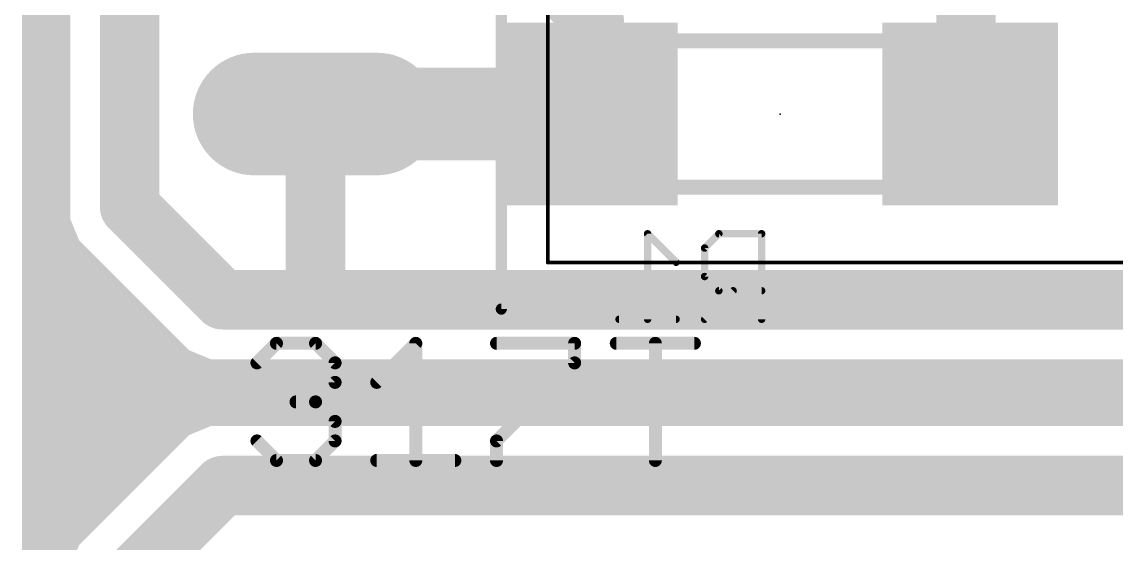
# Model space of a CAD drawing. Extents: x -0.2 to 52.3, y -1.5 to 54.9.
# Drawn here: x -0.2 to 14.75, y 36.04 to 43.17 of the extents above; entities that cross this region are included whole.
import ezdxf

# ---------------------------------------------------------------- set-up
doc = ezdxf.new("R2010")
doc.units = 0
for name, color, linetype in [('16', 175, 'CONTINUOUS'), ('17', 82, 'CONTINUOUS'), ('21', 253, 'CONTINUOUS'), ('22', 253, 'CONTINUOUS'), ('24', 7, 'CONTINUOUS'), ('26', 253, 'CONTINUOUS'), ('27', 253, 'CONTINUOUS'), ('52', 253, 'CONTINUOUS')]:
    doc.layers.add(name, color=color, linetype=linetype)

# ---------------------------------------------------------------- blocks, each defined once
blk = doc.blocks.new('RECT')
blk.add_solid([(-0.5, -0.5), (0.5, -0.5), (-0.5, 0.5), (0.5, 0.5)])
blk = doc.blocks.new('LONGP100')
at = {"const_width": 1}
blk.add_lwpolyline([(-0.5, 0), (0.5, 0)], dxfattribs=at)
at = {"const_width": 0.5}
for points in [[(-0.5, 0.25, 1), (-0.5, -0.25)], [(0.5, -0.25, 1), (0.5, 0.25)]]:
    blk.add_lwpolyline(points, format="xyb", dxfattribs=at)

msp = doc.modelspace()

# ---------------------------------------------------------------- linework, layer by layer
at = {"layer": '16'}
for points, const_width in [([(0, 0), (0, 54.61)], 0.4064), ([(0.254, 48.4621), (0.254, 40.4379)], 0.4064), ([(1.27, 48.26), (1.27, 40.64)], 0.8128), ([(7.62, 43.18), (6.35, 44.45)], 0.8128), ([(12.7, 41.91), (12.7, 44.45)], 0.8128), ([(7.62, 41.91), (7.62, 43.18)], 0.8128), ([(0, 43.0784), (0.254, 43.0784)], 0.4064), ([(0, 42.672), (0.254, 42.672)], 0.4064), ([(0, 42.2656), (0.254, 42.2656)], 0.4064), ([(3.81, 41.91), (3.81, 39.37)], 0.8128), ([(7.56, 41.91), (7.62, 41.91)], 0.8128), ([(12.76, 41.91), (12.7, 41.91)], 0.8128), ([(0, 41.8592), (0.254, 41.8592)], 0.4064), ([(0, 41.4528), (0.254, 41.4528)], 0.4064), ([(0, 41.0464), (0.254, 41.0464)], 0.4064), ([(1.27, 40.64), (2.54, 39.37)], 0.8128), ([(0, 40.64), (0.254, 40.64)], 0.4064), ([(0.254, 40.4379), (0.4087, 40.0645)], 0.4064), ([(0, 40.2336), (0.3386, 40.2336)], 0.4064), ([(0.4087, 40.0645), (1.6787, 38.7945)], 0.4064), ([(0, 39.8272), (0.646, 39.8272)], 0.4064), ([(2.54, 39.37), (3.81, 39.37)], 0.8128), ([(3.81, 39.37), (22.86, 39.37)], 0.8128), ([(0, 39.4208), (1.0524, 39.4208)], 0.4064), ([(0, 39.0144), (1.4588, 39.0144)], 0.4064), ([(1.6787, 38.7945), (1.9645, 38.5087)], 0.4064), ([(0, 38.608), (1.8652, 38.608)], 0.4064), ([(1.9645, 38.5087), (2.3379, 38.354)], 0.4064), ([(2.3379, 38.354), (23.0621, 38.354)], 0.4064), ([(0, 38.2016), (32.8413, 38.2016)], 0.4064), ([(0, 37.7952), (2.2153, 37.7952)], 0.4064), ([(2.3379, 37.846), (1.9645, 37.6913)], 0.4064), ([(32.8204, 37.846), (2.3379, 37.846)], 0.4064), ([(1.9645, 37.6913), (0.4087, 36.1355)], 0.4064), ([(0, 37.3888), (1.662, 37.3888)], 0.4064), ([(0, 36.9824), (1.2556, 36.9824)], 0.4064), ([(2.54, 36.83), (1.27, 35.56)], 0.8128), ([(25.4, 36.83), (2.54, 36.83)], 0.8128), ([(0, 36.576), (0.8492, 36.576)], 0.4064), ([(0, 36.1696), (0.4428, 36.1696)], 0.4064), ([(0.4087, 36.1355), (0.254, 35.7621)], 0.4064)]:
    msp.add_lwpolyline(points, dxfattribs=dict(at, const_width=const_width))
for points, const_width in [([(7.8232, 43.18, 1), (7.4168, 43.18)], 0.4064), ([(7.4763, 43.0363, 1), (7.7637, 43.3237)], 0.4064), ([(0, 43.18, 1), (0, 42.9768)], 0.2032), ([(0.254, 42.9768, 1), (0.254, 43.18)], 0.2032), ([(0, 42.7736, 1), (0, 42.5704)], 0.2032), ([(0.254, 42.5704, 1), (0.254, 42.7736)], 0.2032), ([(0, 42.3672, 1), (0, 42.164)], 0.2032), ([(0.254, 42.164, 1), (0.254, 42.3672)], 0.2032), ([(4.0132, 41.91, 1), (3.6068, 41.91)], 0.4064), ([(7.56, 42.1132, 1), (7.56, 41.7068)], 0.4064), ([(7.62, 41.7068, 1), (7.62, 42.1132)], 0.4064), ([(12.7, 42.1132, 1), (12.7, 41.7068)], 0.4064), ([(12.76, 41.7068, 1), (12.76, 42.1132)], 0.4064), ([(0, 41.9608, 1), (0, 41.7576)], 0.2032), ([(0.254, 41.7576, 1), (0.254, 41.9608)], 0.2032), ([(7.4168, 41.91, 1), (7.8232, 41.91)], 0.4064), ([(12.4968, 41.91, 1), (12.9032, 41.91)], 0.4064), ([(0, 41.5544, 1), (0, 41.3512)], 0.2032), ([(0.254, 41.3512, 1), (0.254, 41.5544)], 0.2032), ([(0, 41.148, 1), (0, 40.9448)], 0.2032), ([(0.254, 40.9448, 1), (0.254, 41.148)], 0.2032), ([(1.4137, 40.7837, 1), (1.1263, 40.4963)], 0.4064), ([(0, 40.7416, 1), (0, 40.5384)], 0.2032), ([(0.254, 40.5384, 1), (0.254, 40.7416)], 0.2032), ([(1.0668, 40.64, 1), (1.4732, 40.64)], 0.4064), ([(0.3479, 40.4768, 1), (0.1601, 40.399)], 0.2032), ([(0.1524, 40.4379, 1), (0.3556, 40.4379)], 0.2032), ([(0, 40.3352, 1), (0, 40.132)], 0.2032), ([(0.3386, 40.132, 1), (0.3386, 40.3352)], 0.2032), ([(0.4805, 40.1363, 1), (0.3368, 39.9926)], 0.2032), ([(0.3148, 40.0256, 1), (0.5025, 40.1034)], 0.2032), ([(0, 39.9288, 1), (0, 39.7256)], 0.2032), ([(0.646, 39.7256, 1), (0.646, 39.9288)], 0.2032), ([(2.54, 39.5732, 1), (2.54, 39.1668)], 0.4064), ([(2.3963, 39.2263, 1), (2.6837, 39.5137)], 0.4064), ([(3.81, 39.5732, 1), (3.81, 39.1668)], 0.4064), ([(3.81, 39.1668, 1), (3.81, 39.5732)], 0.4064), ([(0, 39.5224, 1), (0, 39.3192)], 0.2032), ([(1.0524, 39.3192, 1), (1.0524, 39.5224)], 0.2032), ([(3.6068, 39.37, 1), (4.0132, 39.37)], 0.4064), ([(0, 39.116, 1), (0, 38.9128)], 0.2032), ([(1.4588, 38.9128, 1), (1.4588, 39.116)], 0.2032), ([(1.7505, 38.8663, 1), (1.6068, 38.7226)], 0.2032), ([(1.6068, 38.7226, 1), (1.7505, 38.8663)], 0.2032), ([(0, 38.7096, 1), (0, 38.5064)], 0.2032), ([(1.8652, 38.5064, 1), (1.8652, 38.7096)], 0.2032), ([(2.0034, 38.6025, 1), (1.9256, 38.4148)], 0.2032), ([(1.8926, 38.4368, 1), (2.0363, 38.5805)], 0.2032), ([(2.3379, 38.4556, 1), (2.3379, 38.2524)], 0.2032), ([(2.299, 38.2601, 1), (2.3768, 38.4479)], 0.2032), ([(0, 38.3032, 1), (0, 38.1)], 0.2032), ([(0, 37.8968, 1), (0, 37.6936)], 0.2032), ([(2.2153, 37.6936, 1), (2.2153, 37.8968)], 0.2032), ([(2.3379, 37.9476, 1), (2.3379, 37.7444)], 0.2032), ([(2.3768, 37.7521, 1), (2.299, 37.9399)], 0.2032), ([(1.9256, 37.7852, 1), (2.0034, 37.5975)], 0.2032), ([(2.0363, 37.6195, 1), (1.8926, 37.7632)], 0.2032), ([(0, 37.4904, 1), (0, 37.2872)], 0.2032), ([(1.662, 37.2872, 1), (1.662, 37.4904)], 0.2032), ([(0, 37.084, 1), (0, 36.8808)], 0.2032), ([(1.2556, 36.8808, 1), (1.2556, 37.084)], 0.2032), ([(2.54, 37.0332, 1), (2.54, 36.6268)], 0.4064), ([(2.6837, 36.6863, 1), (2.3963, 36.9737)], 0.4064), ([(0, 36.6776, 1), (0, 36.4744)], 0.2032), ([(0.8492, 36.4744, 1), (0.8492, 36.6776)], 0.2032), ([(0, 36.2712, 1), (0, 36.068)], 0.2032), ([(0.4428, 36.068, 1), (0.4428, 36.2712)], 0.2032), ([(0.3368, 36.2074, 1), (0.4805, 36.0637)], 0.2032), ([(0.5025, 36.0966, 1), (0.3148, 36.1744)], 0.2032)]:
    msp.add_lwpolyline(points, format="xyb", dxfattribs=dict(at, const_width=const_width))
at = {"layer": '21'}
for points, const_width in [([(6.35, 49.657), (6.35, 39.243)], 0.1524), ([(6.985, 49.022), (6.985, 39.878)], 0.0508), ([(15.24, 39.878), (6.985, 39.878)], 0.0508), ([(6.35, 39.243), (18.796, 39.243)], 0.1524)]:
    msp.add_lwpolyline(points, dxfattribs=dict(at, const_width=const_width))
for points, const_width in [([(6.985, 39.8907, 1), (6.985, 39.8653)], 0.0254), ([(6.9723, 39.878, 1), (6.9977, 39.878)], 0.0254), ([(6.35, 39.2811, 1), (6.35, 39.2049)], 0.0762), ([(6.3119, 39.243, 1), (6.3881, 39.243)], 0.0762)]:
    msp.add_lwpolyline(points, format="xyb", dxfattribs=dict(at, const_width=const_width))
at = {"layer": '22', "const_width": 0.2032}
for points in [[(9.011, 42.91), (11.309, 42.91)], [(11.309, 40.91), (9.011, 40.91)]]:
    msp.add_lwpolyline(points, dxfattribs=at)
at = {"layer": '22', "const_width": 0.1016}
for points in [[(9.011, 42.9608, 1), (9.011, 42.8592)], [(11.309, 42.8592, 1), (11.309, 42.9608)], [(9.011, 40.9608, 1), (9.011, 40.8592)], [(11.309, 40.8592, 1), (11.309, 40.9608)]]:
    msp.add_lwpolyline(points, format="xyb", dxfattribs=at)
at = {"layer": '24'}
msp.add_point((10.16, 41.91), dxfattribs=at)
at = {"layer": '26', "const_width": 0.0508}
for points in [[(8.3668, 40.2907, 1), (8.3308, 40.2547)], [(8.3742, 40.2727, 1), (8.3234, 40.2727)], [(9.3233, 40.2981, 1), (9.3233, 40.2473)], [(9.3413, 40.2547, 1), (9.3053, 40.2907)], [(9.9334, 40.2727, 1), (9.8826, 40.2727)], [(9.908, 40.2473, 1), (9.908, 40.2981)], [(9.1104, 40.0958, 1), (9.1464, 40.0598)], [(9.1538, 40.0778, 1), (9.103, 40.0778)], [(8.7206, 39.8649, 1), (8.7566, 39.9009)], [(9.1464, 39.706, 1), (9.1104, 39.67)], [(9.103, 39.688, 1), (9.1538, 39.688)], [(9.3233, 39.5185, 1), (9.3233, 39.4677)], [(9.3053, 39.4751, 1), (9.3413, 39.5111)], [(9.5362, 39.4751, 1), (9.5002, 39.5111)], [(9.908, 39.4677, 1), (9.908, 39.5185)], [(7.959, 39.1287, 1), (7.959, 39.0779)], [(8.3234, 39.1033, 1), (8.3742, 39.1033)], [(8.7386, 39.0779, 1), (8.7386, 39.1287)], [(9.1104, 39.1213, 1), (9.1464, 39.0853)], [(9.8826, 39.1033, 1), (9.9334, 39.1033)]]:
    msp.add_lwpolyline(points, format="xyb", dxfattribs=at)
at = {"layer": '26', "const_width": 0.1016}
for points in [[(8.7386, 39.8829), (8.3488, 40.2727)], [(8.3488, 40.2727), (8.3488, 39.1033)], [(9.3233, 40.2727), (9.1284, 40.0778)], [(9.908, 40.2727), (9.3233, 40.2727)], [(9.908, 39.1033), (9.908, 40.2727)], [(9.1284, 40.0778), (9.1284, 39.688)], [(9.1284, 39.688), (9.3233, 39.4931)], [(9.5182, 39.4931), (9.1284, 39.1033)], [(9.3233, 39.4931), (9.908, 39.4931)], [(8.7386, 39.1033), (7.959, 39.1033)]]:
    msp.add_lwpolyline(points, dxfattribs=at)
at = {"layer": '27', "const_width": 0.1778}
for points in [[(3.0099, 38.5075), (3.2768, 38.7745)], [(3.2768, 38.7745), (3.8107, 38.7745)], [(3.8107, 38.7745), (4.0776, 38.5075)], [(4.6471, 38.2406), (5.1809, 38.7745)], [(5.1809, 38.7745), (5.1809, 37.1729)], [(6.2842, 38.7745), (7.3519, 38.7745)], [(7.3519, 38.7745), (7.3519, 38.5075)], [(7.9214, 38.7745), (8.9891, 38.7745)], [(8.4552, 37.1729), (8.4552, 38.7745)], [(4.0776, 38.5075), (4.0776, 38.2406)], [(7.3519, 38.5075), (6.2842, 37.4398)], [(4.0776, 38.2406), (3.8107, 37.9737)], [(3.8107, 37.9737), (3.5438, 37.9737)], [(3.8107, 37.9737), (4.0776, 37.7068)], [(4.0776, 37.7068), (4.0776, 37.4398)], [(3.2768, 37.1729), (3.0099, 37.4398)], [(4.0776, 37.4398), (3.8107, 37.1729)], [(6.2842, 37.4398), (6.2842, 37.1729)], [(3.8107, 37.1729), (3.2768, 37.1729)], [(4.6471, 37.1729), (5.7148, 37.1729)]]:
    msp.add_lwpolyline(points, dxfattribs=at)
at = {"layer": '27', "const_width": 0.0889}
for points in [[(3.2768, 38.8189, 1), (3.2768, 38.73)], [(3.3083, 38.743, 1), (3.2454, 38.8059)], [(3.8421, 38.8059, 1), (3.7793, 38.743)], [(3.8107, 38.73, 1), (3.8107, 38.8189)], [(5.2254, 38.7745, 1), (5.1365, 38.7745)], [(5.2123, 38.743, 1), (5.1495, 38.8059)], [(6.2842, 38.8189, 1), (6.2842, 38.73)], [(7.3964, 38.7745, 1), (7.3075, 38.7745)], [(7.3519, 38.73, 1), (7.3519, 38.8189)], [(7.9214, 38.8189, 1), (7.9214, 38.73)], [(8.4997, 38.7745, 1), (8.4108, 38.7745)], [(8.9891, 38.73, 1), (8.9891, 38.8189)], [(4.1221, 38.5075, 1), (4.0332, 38.5075)], [(7.3834, 38.4761, 1), (7.3205, 38.539)], [(2.9785, 38.539, 1), (3.0413, 38.4761)], [(4.0462, 38.4761, 1), (4.109, 38.539)], [(7.3075, 38.5075, 1), (7.3964, 38.5075)], [(4.109, 38.2092, 1), (4.0462, 38.272)], [(4.6156, 38.272, 1), (4.6785, 38.2092)], [(4.0332, 38.2406, 1), (4.1221, 38.2406)], [(3.5438, 38.0181, 1), (3.5438, 37.9292)], [(3.8421, 38.0051, 1), (3.7793, 37.9423)], [(3.7793, 38.0051, 1), (3.8421, 37.9423)], [(3.8107, 37.9292, 1), (3.8107, 38.0181)], [(4.1221, 37.7068, 1), (4.0332, 37.7068)], [(4.0462, 37.6753, 1), (4.109, 37.7382)], [(3.0413, 37.4713, 1), (2.9785, 37.4084)], [(4.0332, 37.4398, 1), (4.1221, 37.4398)], [(4.109, 37.4084, 1), (4.0462, 37.4713)], [(6.3287, 37.4398, 1), (6.2398, 37.4398)], [(6.2528, 37.4713, 1), (6.3156, 37.4084)], [(3.2768, 37.2173, 1), (3.2768, 37.1285)], [(3.2454, 37.1415, 1), (3.3083, 37.2043)], [(3.7793, 37.2043, 1), (3.8421, 37.1415)], [(3.8107, 37.1285, 1), (3.8107, 37.2173)], [(4.6471, 37.2173, 1), (4.6471, 37.1285)], [(5.7148, 37.1285, 1), (5.7148, 37.2173)], [(5.1365, 37.1729, 1), (5.2254, 37.1729)], [(6.2398, 37.1729, 1), (6.3287, 37.1729)], [(8.4108, 37.1729, 1), (8.4997, 37.1729)]]:
    msp.add_lwpolyline(points, format="xyb", dxfattribs=at)
at = {"layer": '52', "const_width": 0.2032}
for points in [[(7.36, 42.91), (12.96, 42.91)], [(7.36, 40.91), (7.36, 42.91)], [(12.96, 42.91), (12.96, 40.91)], [(12.96, 40.91), (7.36, 40.91)]]:
    msp.add_lwpolyline(points, dxfattribs=at)
at = {"layer": '52', "const_width": 0.1016}
for points in [[(7.36, 42.9608, 1), (7.36, 42.8592)], [(7.4108, 42.91, 1), (7.3092, 42.91)], [(13.0108, 42.91, 1), (12.9092, 42.91)], [(12.96, 42.8592, 1), (12.96, 42.9608)], [(7.36, 40.9608, 1), (7.36, 40.8592)], [(12.96, 40.8592, 1), (12.96, 40.9608)], [(7.3092, 40.91, 1), (7.4108, 40.91)], [(12.9092, 40.91, 1), (13.0108, 40.91)]]:
    msp.add_lwpolyline(points, format="xyb", dxfattribs=at)

# ---------------------------------------------------------------- block references
at = {"layer": '16', "xscale": 2.4, "yscale": 2.5}
for p in [(7.56, 41.91), (12.76, 41.91)]:
    msp.add_blockref('RECT', p, dxfattribs=at)
at = {"layer": '17', "xscale": 1.6764, "yscale": 1.6764}
msp.add_blockref('LONGP100', (3.81, 41.91), dxfattribs=at)
msp.add_blockref('LONGP100', (3.81, 41.91), dxfattribs=at)
at = {"layer": '21', "rotation": 270}
for p, xscale, yscale in [((4.953, 41.91), 1.27, 2.794), ((3.2385, 41.91), 0.762, 0.635)]:
    msp.add_blockref('RECT', p, dxfattribs=dict(at, xscale=xscale, yscale=yscale))

doc.saveas('drawing.dxf')
